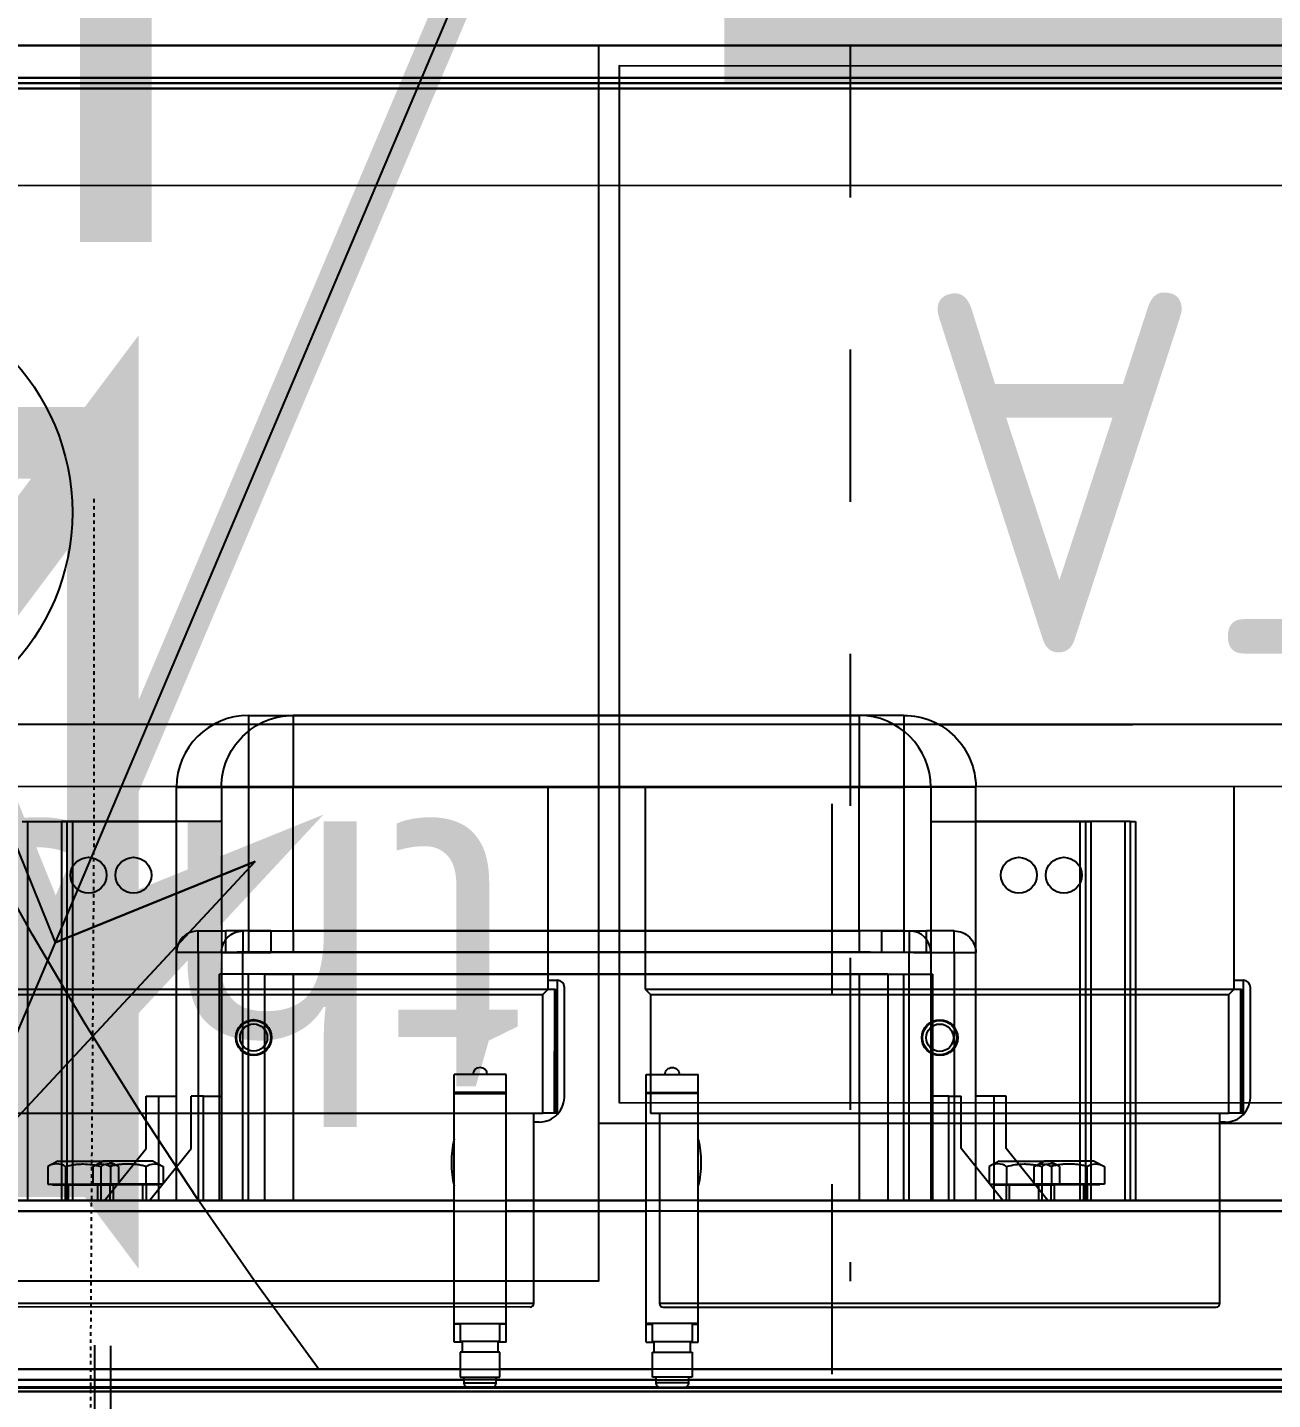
# Model space of a CAD drawing. Extents: x -2932 to 12371, y 2178 to 6224.
# Drawn here: x 4601.04 to 4635.7, y 4047.69 to 4085.89 of the extents above; entities that cross this region are included whole.
import ezdxf

# ---------------------------------------------------------------- set-up
doc = ezdxf.new("R2010")
doc.units = 0
doc.header["$PDMODE"] = 67
for name, pattern in [('ACAD_ISO02W100', [15, 12, -3]), ('prlm_ef', [0.165, 0.1, -0.065]), ('prlm_vmc', [0.282222, 0.141111, -0.141111]), ('Style de ligne -1', [0.41664, 0.20828, -0.20836])]:
    doc.linetypes.add(name, pattern=pattern)
doc.layers.get('0').update_dxf_attribs({"color": 252})
doc.layers.add('_GAZELEC-BOITE INCORPO', color=36, linetype='Continuous', lineweight=18)
doc.layers.add('_GAZELEC-RESERVATION 2', color=6, linetype='Continuous', lineweight=18)
for name, color, linetype in [('_GAZELEC-EAU CHAUDE', 1, 'Continuous'), ('B aménagement intérieur', 252, 'Continuous'), ('B Général', 252, 'Continuous'), ('C ANNOTATIONS-prestations', 252, 'Continuous'), ('F REMPLISSAGE-vert foncé', 252, 'Continuous'), ('GAZ-EU FLECHE', 42, 'Continuous'), ('MTI900_Alu', 252, 'Continuous'), ('prlm-CHAUFF', 30, 'Continuous'), ('prlm-EAU-EF', 161, 'Continuous'), ('prlm-EAU-EUEV', 25, 'Continuous'), ('prlm-MOD', 64, 'Continuous'), ('prlm-MOD-PB', 123, 'Continuous')]:
    doc.layers.add(name, color=color, linetype=linetype)
doc.layers.add('prlm-ZEROPLOT', color=254, linetype='Continuous', plot=False)
doc.styles.add('Arial', font='arial.ttf')
doc.styles.add('prlm-chauff', font='trebucbi.ttf', dxfattribs={"height": 18})
doc.styles.get("Standard").update_dxf_attribs({"font": 'isocp.shx', "height": 15})
doc.dimstyles.new('200', dxfattribs={"dimscale": 0.1, "dimtxt": 150, "dimasz": 25, "dimexe": 50, "dimexo": 50, "dimgap": 20, "dimtad": 1, "dimdec": 0, "dimdsep": 46, "dimtxsty": 'Arial', "dimblk1": 'DOTBLANK', "dimblk2": 'DOTBLANK', "dimsah": 1, "dimcen": 25, "dimclrd": 5, "dimclre": 5, "dimadec": 0, "dimazin": 0, "dimtfac": 1, "dimtdec": 0, "dimtmove": 0, "dimatfit": 3, "dimldrblk": 'DOTBLANK', "dimfxl": 50, "dimtolj": 1, "dimtzin": 0, "dimarcsym": 0})

# ---------------------------------------------------------------- blocks, each defined once
blk = doc.blocks.new('A n1.200_wc-2')
at = {"layer": 'B Général', "linetype": 'Continuous'}
blk.add_line((-24.9, 0.1), (24.9, 0.1), dxfattribs=at)
blk = doc.blocks.new('A n1.Groupe-6-1')
at = {"layer": 'B Général', "linetype": 'Style de ligne -1', "ltscale": 25.4, "flags": 128}
blk.add_lwpolyline([(-35.4, 7.6), (35.6, 7.6), (35.6, -32.4), (-35.4, -32.4)], close=True, dxfattribs=at)
at = {"layer": 'B Général', "xscale": -1, "rotation": 270}
blk.add_blockref('A n1.200_wc-2', (35.5, 7.5), dxfattribs=at)
blk = doc.blocks.new('A n1.WC-plan-PMR')
at = {"layer": 'B Général'}
blk.add_blockref('A n1.Groupe-6-1', (0, 0), dxfattribs=at)
blk = doc.blocks.new('A n1.T4 A 204 (2D)')
at = {"layer": 'B Général', "linetype": 'Continuous'}
blk.add_line((-199.804, 716.993), (-106.804, 716.993), dxfattribs=at)
at = {"layer": 'F REMPLISSAGE-vert foncé', "linetype": 'Continuous'}
blk.add_line((-199.804, 716.993), (-106.804, 716.993), dxfattribs=at)
at = {"layer": 'B Général', "rotation": 90}
blk.add_blockref('A n1.WC-plan-PMR', (-139.204, 662.493), dxfattribs=at)
blk = doc.blocks.new('A n1.G 100_80')
at = {"layer": 'B Général', "linetype": 'Continuous', "flags": 128}
blk.add_lwpolyline([(9.5, -45), (9.5, 45), (48.52, 45), (48.52, -45)], close=True, dxfattribs=at)
at = {"layer": 'C ANNOTATIONS-prestations'}
for p, q in [((46.87, 43.75), (46.87, -43.75)), ((46.97, -43.75), (46.97, 43.75)), ((9.5, 42.25), (9.5, -42.25)), ((10.55, 41.05), (10.55, -41.05)), ((10.7, 41), (10.7, -41)), ((41.65, 2.775), (41.65, 40.287)), ((41.95, 2.775), (41.95, 40.274)), ((10.4, 39.6), (10.4, -39.6)), ((46.35, 2.6), (46.35, 36.034)), ((46.65, 35.974), (46.65, 2.5)), ((46.85, 31.75), (46.85, 2.433)), ((31.1, 14.95), (41.65, 14.95)), ((31.1, 14.8), (31.1, 14.95)), ((31.1, 14.8), (41.65, 14.8)), ((31.1, 14.8), (31.1, 14.65)), ((31.1, 14.65), (31.1, 10.5)), ((31.1, 14.65), (41.65, 14.65)), ((40.56, 13.8), (40.704, 14.082)), ((40.56, 13.8), (40.56, 12.4)), ((40.704, 14.082), (41.2, 14.082)), ((41.2, 14.082), (41.2, 13.836)), ((41.2, 13.95), (41.22, 13.95)), ((41.2, 13.836), (41.2, 13.591)), ((41.22, 13.95), (41.22, 12.25)), ((40.704, 13.591), (41.2, 13.591)), ((41.2, 13.591), (41.2, 13.1)), ((41.22, 13.6), (41.65, 13.6)), ((41.65, 13.508), (41.22, 13.508)), ((41.2, 13.1), (41.2, 12.609)), ((40.704, 12.609), (41.2, 12.609)), ((41.2, 12.609), (41.2, 12.364)), ((41.65, 12.692), (41.22, 12.692)), ((41.65, 12.504), (40.205, 11.342)), ((40.704, 12.119), (40.56, 12.4)), ((41.2, 12.364), (41.2, 12.142)), ((41.22, 12.25), (41.2, 12.25)), ((41.65, 12.6), (41.22, 12.6)), ((40.704, 12.119), (41.171, 12.119)), ((38.75, 11.342), (38.75, 11)), ((40.205, 11.342), (38.75, 11.342)), ((38.75, 11), (41.65, 11)), ((38.75, 11), (38.75, 10.5)), ((34.75, 10.5), (30.15, 10.5)), ((30.15, 10.5), (30.15, 8.5)), ((41.65, 10.5), (34.75, 10.5)), ((34.75, 9.9), (34.75, 10.5)), ((34.15, 9.9), (34.15, 9.125)), ((34.75, 9.9), (34.15, 9.9)), ((34.75, 9.9), (41.65, 9.9)), ((34.75, 9.125), (34.75, 9.9)), ((35.35, -9.3), (35.35, 9.3)), ((41.65, 9.3), (35.35, 9.3)), ((34.15, 8.5), (34.15, 9.125)), ((34.75, 9.125), (34.15, 9.125)), ((28.15, 8.5), (28.15, -8.5)), ((28.15, 8.5), (30.15, 8.5)), ((30.15, -8.5), (30.15, 8.5)), ((30.15, 8.5), (34.15, 8.5)), ((34.15, 8.5), (34.15, -8.5)), ((34.15, 8.5), (34.742, 8.5)), ((34.742, -8.5), (34.742, 8.5)), ((41.65, 8.5), (35.35, 8.5)), ((38.65, 2.775), (38.15, 2.775)), ((38.15, 1.325), (38.15, 2.775)), ((38.65, 1.325), (38.65, 2.775)), ((38.675, 2.775), (38.65, 2.775)), ((38.675, 2.775), (38.675, 1.325)), ((45.075, 2.775), (38.675, 2.775)), ((45.075, 2.775), (45.075, 1.325)), ((45.1, 2.775), (45.075, 2.775)), ((45.6, 2.775), (45.1, 2.775)), ((45.1, 2.6), (45.1, 2.775)), ((45.6, 2.55), (45.6, 2.775)), ((45.075, 2.6), (45.575, 2.6)), ((45.575, 1.5), (45.575, 2.6)), ((45.575, 2.55), (45.875, 2.55)), ((45.875, 1.5), (45.875, 2.6)), ((45.875, 2.6), (46.575, 2.6)), ((46.575, 2.6), (46.575, 1.5)), ((46.575, 2.5), (46.725, 2.5)), ((46.725, 2.5), (46.725, 1.6)), ((45.875, 1.55), (45.575, 1.55)), ((45.6, 1.325), (45.6, 1.55)), ((46.725, 1.6), (46.575, 1.6)), ((46.65, 1.6), (46.65, -35.984)), ((46.85, 1.667), (46.85, -31.75)), ((38.65, 1.325), (38.15, 1.325)), ((38.675, 1.325), (38.65, 1.325)), ((45.075, 1.325), (38.675, 1.325)), ((41.65, -40.287), (41.65, 1.325)), ((41.95, -40.274), (41.95, 1.325)), ((45.575, 1.5), (45.075, 1.5)), ((45.1, 1.325), (45.075, 1.325)), ((45.1, 1.325), (45.1, 1.5)), ((45.6, 1.325), (45.1, 1.325)), ((46.575, 1.5), (45.875, 1.5)), ((46.35, -36.044), (46.35, 1.5)), ((28.15, -8.5), (30.15, -8.5)), ((34.15, -8.5), (30.15, -8.5)), ((30.15, -10.5), (30.15, -8.5)), ((34.15, -9.124), (34.15, -8.5)), ((34.15, -8.5), (34.742, -8.5)), ((35.35, -8.5), (41.65, -8.5)), ((34.15, -9.124), (34.15, -9.9)), ((34.15, -9.124), (34.75, -9.124)), ((34.75, -9.9), (34.75, -9.124)), ((35.35, -9.3), (41.65, -9.3)), ((34.15, -9.9), (34.75, -9.9)), ((41.65, -9.9), (34.75, -9.9)), ((34.75, -10.5), (34.75, -9.9)), ((30.15, -10.5), (34.75, -10.5)), ((31.1, -10.5), (31.1, -14.65)), ((34.75, -10.5), (41.65, -10.5)), ((38.75, -11), (38.75, -10.5)), ((41.65, -11), (38.75, -11)), ((38.75, -11), (38.75, -11.342)), ((40.205, -11.342), (38.75, -11.342)), ((41.65, -12.504), (40.205, -11.342)), ((40.56, -12.4), (40.704, -12.118)), ((40.704, -12.118), (41.171, -12.118)), ((41.2, -12.142), (41.2, -12.364)), ((40.56, -12.4), (40.56, -13.8)), ((41.2, -12.25), (41.22, -12.25)), ((41.2, -12.364), (41.2, -12.609)), ((41.22, -12.25), (41.22, -13.95)), ((41.22, -12.6), (41.65, -12.6)), ((40.704, -12.609), (41.2, -12.609)), ((41.2, -12.609), (41.2, -13.1)), ((41.65, -12.692), (41.22, -12.692)), ((41.2, -13.1), (41.2, -13.591)), ((40.704, -13.591), (41.2, -13.591)), ((41.2, -13.591), (41.2, -13.836)), ((41.65, -13.508), (41.22, -13.508)), ((41.65, -13.6), (41.22, -13.6)), ((40.704, -14.081), (40.56, -13.8)), ((40.704, -14.081), (41.2, -14.081)), ((41.2, -13.836), (41.2, -14.081)), ((41.22, -13.95), (41.2, -13.95)), ((31.1, -14.65), (31.1, -14.8)), ((31.1, -14.65), (41.65, -14.65)), ((31.1, -14.8), (41.65, -14.8)), ((31.1, -14.8), (31.1, -14.95)), ((31.1, -14.95), (41.65, -14.95))]:
    blk.add_line(p, q, dxfattribs=at)
at = {"layer": 'C ANNOTATIONS-prestations', "flags": 128}
for points in [[(40.704, 13.591, -0.132797), (40.637, 13.836, -0.132797), (40.704, 14.082)], [(40.704, 12.119, -0.132797), (40.637, 12.364, -0.132797), (40.704, 12.609)], [(28.15, 8.5, -0.198912), (28.736, 9.914, -0.198912), (30.15, 10.5)], [(34.15, 9.9, -0.198912), (34.326, 10.324, -0.198912), (34.75, 10.5)], [(39.95, 2.775, -0.057544), (40.6, 2.85, -0.057544), (41.25, 2.775)], [(46.725, 2.5, -0.16547), (46.816, 2.469, -0.16547), (46.87, 2.388)], [(38.15, 1.85, -0.414214), (37.95, 2.05, -0.414214), (38.15, 2.25)], [(46.87, 1.712, -0.16547), (46.816, 1.631, -0.16547), (46.725, 1.6)], [(30.15, -10.5, -0.198912), (28.736, -9.914, -0.198912), (28.15, -8.5)], [(34.75, -10.5, -0.198912), (34.326, -10.324, -0.198912), (34.15, -9.9)], [(40.704, -12.609, -0.132797), (40.637, -12.364, -0.132797), (40.704, -12.118)], [(40.704, -14.081, -0.132797), (40.637, -13.836, -0.132797), (40.704, -13.591)]]:
    blk.add_lwpolyline(points, format="xyb", dxfattribs=at)
blk.add_lwpolyline([(34.75, -9.124), (34.742, -8.506), (34.742, -8.5)], dxfattribs=at)
at = {"layer": 'C ANNOTATIONS-prestations'}
for centre in [(32.6, 12.95), (32.6, -12.95)]:
    blk.add_circle(centre, 0.5, dxfattribs=at)
for points in [[(40.704, 13.591), (40.575, 13.098), (40.702, 12.615), (40.703, 12.612), (40.704, 12.609)], [(34.742, 8.5), (34.746, 8.812), (34.75, 9.118), (34.75, 9.121), (34.75, 9.125)], [(40.704, -12.609), (40.575, -13.102), (40.702, -13.585), (40.703, -13.588), (40.704, -13.591)]]:
    blk.add_open_spline(points, degree=2, knots=[0, 0, 0, 1, 1, 2, 2, 2], dxfattribs=at)
blk = doc.blocks.new('xi.thema+')
at = {"layer": 'prlm-CHAUFF', "color": 7, "linetype": 'prlm_vmc', "ltscale": 30}
for points in [[(-27.9, 0), (-27.9, 34.4)], [(27.9, 0), (27.9, 34.4)]]:
    blk.add_lwpolyline(points, dxfattribs=at)
at = {"layer": 'prlm-CHAUFF', "color": 0}
blk.add_lwpolyline([(-20.9, 0), (-20.9, 34.4), (20.9, 34.4), (20.9, 0)], close=True, dxfattribs=at)
for radius in [6.25, 4]:
    blk.add_circle((0, 13), radius, dxfattribs=at)
at = {"layer": 'prlm-CHAUFF', "color": 0, "insert": (0, 25.539), "char_height": 8, "width": 7.19706, "attachment_point": 5, "style": 'prlm-chauff'}
blk.add_mtext('thema+', dxfattribs=at)
blk = doc.blocks.new('A n1.MTI900_Alu_390')
at = {"layer": 'MTI900_Alu', "color": 1, "linetype": 'Continuous'}
for p, q in [((-4.225, 0), (4.225, 0)), ((-4.105, -0.105), (4.105, -0.105)), ((-3.96, -0.09), (3.96, -0.09)), ((-4.1, -0.12), (4.1, -0.12)), ((-0.85, -1.865), (0.85, -1.865)), ((-0.85, -1.865), (-0.85, -2.065)), ((0.85, -1.865), (0.85, -2.065)), ((-1.05, -2.525), (-1.05, -2.065)), ((-1.05, -2.065), (-0.85, -2.065)), ((0.85, -2.065), (-0.85, -2.065)), ((-0.85, -2.065), (-0.85, -2.465)), ((0.85, -2.465), (0.85, -2.065)), ((1.05, -2.065), (0.85, -2.065)), ((1.05, -2.065), (1.05, -2.525)), ((-1.48, -2.16), (-1.465, -2.16)), ((-1.465, -2.16), (-1.05, -2.16)), ((-1.465, -2.16), (-1.465, -3.215)), ((1.05, -2.16), (1.465, -2.16)), ((1.465, -2.16), (1.48, -2.16)), ((1.465, -2.16), (1.465, -3.215)), ((1.48, -2.16), (1.48, -3.215)), ((1.48, -2.16), (1.495, -2.16)), ((1.495, -2.16), (1.495, -3.215)), ((-0.99, -2.465), (-0.9124, -2.465)), ((-0.99, -2.525), (-0.99, -2.465)), ((-0.85, -2.465), (-0.9124, -2.465)), ((-0.9124, -2.525), (-0.9124, -2.465)), ((-0.85, -2.465), (0.85, -2.465)), ((-0.85, -2.465), (-0.85, -2.5242)), ((0.9124, -2.465), (0.85, -2.465)), ((0.85, -2.465), (0.85, -2.5242)), ((0.9124, -2.465), (0.99, -2.465)), ((0.9124, -2.465), (0.9124, -2.525)), ((0.99, -2.465), (0.99, -2.525)), ((-1.05, -3.215), (-1.05, -2.525)), ((-0.99, -2.525), (-1.05, -2.525)), ((-0.99, -2.525), (-0.99, -3.215)), ((-0.9124, -2.525), (-0.99, -2.525)), ((0.85, -2.5242), (-0.85, -2.5242)), ((0.99, -2.525), (0.9124, -2.525)), ((0.99, -3.215), (0.99, -2.525)), ((1.05, -2.525), (0.99, -2.525)), ((1.05, -2.525), (1.05, -3.215)), ((0.93, -2.585), (-0.93, -2.585)), ((-0.93, -3.215), (-0.93, -2.585)), ((-0.85, -3.215), (-0.85, -2.585)), ((0.85, -2.585), (0.85, -3.215)), ((0.93, -2.585), (0.93, -3.215)), ((-0.2775, -2.915), (-0.2775, -2.865)), ((-0.1325, -2.865), (-0.2775, -2.865)), ((-0.1325, -2.915), (-0.1325, -2.865)), ((-1.1342, -2.925), (-1.1, -2.925)), ((-1.1342, -3.0705), (-1.1342, -2.925)), ((-1.1, -2.925), (-1.1, -3.215)), ((-1.1, -2.925), (-1.05, -2.925)), ((-0.1325, -2.915), (-0.2775, -2.915)), ((-0.2775, -2.9175), (-0.2775, -2.915)), ((-0.2775, -2.9175), (-0.1325, -2.9175)), ((-0.2775, -3.5575), (-0.2775, -2.9175)), ((-0.1325, -2.9175), (-0.1325, -2.915)), ((-0.1325, -3.5575), (-0.1325, -2.9175)), ((1.1, -2.925), (1.05, -2.925)), ((1.1, -3.215), (1.1, -2.925)), ((1.1, -2.925), (1.1342, -2.925)), ((1.1342, -3.0705), (1.1342, -2.925)), ((-1.2504, -3.215), (-1.1342, -3.0705)), ((1.2504, -3.215), (1.1342, -3.0705)), ((-1.38, -3.106), (-1.4081, -3.1204)), ((-1.4081, -3.1204), (-1.4081, -3.17)), ((-1.38, -3.106), (-1.24, -3.106)), ((-1.3591, -3.1204), (-1.3591, -3.17)), ((-1.2609, -3.1204), (-1.2609, -3.17)), ((-1.2119, -3.1204), (-1.24, -3.106)), ((-1.2119, -3.1204), (-1.2119, -3.1671)), ((1.24, -3.106), (1.2119, -3.1204)), ((1.2119, -3.1204), (1.2119, -3.1671)), ((1.24, -3.106), (1.38, -3.106)), ((1.2609, -3.1204), (1.2609, -3.17)), ((1.3591, -3.1204), (1.3591, -3.17)), ((1.4081, -3.1204), (1.38, -3.106)), ((1.4081, -3.1204), (1.4081, -3.17)), ((-1.4081, -3.17), (-1.3836, -3.17)), ((-1.395, -3.17), (-1.395, -3.172)), ((-1.3836, -3.17), (-1.3591, -3.17)), ((-1.3591, -3.17), (-1.31, -3.17)), ((-1.31, -3.17), (-1.2609, -3.17)), ((-1.2609, -3.17), (-1.2364, -3.17)), ((-1.2364, -3.17), (-1.2142, -3.17)), ((-1.225, -3.172), (-1.225, -3.17)), ((1.2142, -3.17), (1.2364, -3.17)), ((1.225, -3.17), (1.225, -3.172)), ((1.2364, -3.17), (1.2609, -3.17)), ((1.2609, -3.17), (1.31, -3.17)), ((1.31, -3.17), (1.3591, -3.17)), ((1.3591, -3.17), (1.3836, -3.17)), ((1.3836, -3.17), (1.4081, -3.17)), ((1.395, -3.172), (1.395, -3.17)), ((-1.395, -3.172), (-1.225, -3.172)), ((-1.36, -3.172), (-1.36, -3.215)), ((-1.3508, -3.215), (-1.3508, -3.172)), ((-1.2692, -3.215), (-1.2692, -3.172)), ((-1.26, -3.215), (-1.26, -3.172)), ((1.225, -3.172), (1.395, -3.172)), ((1.26, -3.172), (1.26, -3.215)), ((1.2692, -3.215), (1.2692, -3.172)), ((1.3508, -3.215), (1.3508, -3.172)), ((1.36, -3.215), (1.36, -3.172)), ((-0.2775, -3.215), (-4.0287, -3.215)), ((-0.2775, -3.245), (-4.0274, -3.245)), ((4.0287, -3.215), (-0.1325, -3.215)), ((4.0274, -3.245), (-0.1325, -3.245)), ((-0.2775, -3.5575), (-0.1325, -3.5575)), ((-0.2775, -3.56), (-0.2775, -3.5575)), ((-0.2775, -3.61), (-0.2775, -3.56)), ((-0.26, -3.56), (-0.2775, -3.56)), ((-0.26, -3.5575), (-0.26, -3.6075)), ((-0.15, -3.6075), (-0.15, -3.5575)), ((-0.1325, -3.56), (-0.15, -3.56)), ((-0.1325, -3.56), (-0.1325, -3.5575)), ((-0.1325, -3.61), (-0.1325, -3.56)), ((-0.255, -3.61), (-0.2775, -3.61)), ((-0.15, -3.6075), (-0.26, -3.6075)), ((-0.255, -3.6075), (-0.255, -3.6375)), ((-0.155, -3.6375), (-0.155, -3.6075)), ((-0.1325, -3.61), (-0.155, -3.61)), ((-0.15, -3.6375), (-0.26, -3.6375)), ((-0.26, -3.6375), (-0.26, -3.7075)), ((-0.15, -3.7075), (-0.15, -3.6375)), ((-0.26, -3.685), (-3.6034, -3.685)), ((3.6044, -3.685), (-0.15, -3.685)), ((-4.375, -3.737), (4.375, -3.737)), ((-3.5974, -3.715), (-0.25, -3.715)), ((-3.175, -3.735), (-0.2433, -3.735)), ((-0.26, -3.7075), (-0.15, -3.7075)), ((-0.25, -3.7075), (-0.25, -3.7225)), ((-0.25, -3.7225), (-0.16, -3.7225)), ((-0.1667, -3.735), (3.175, -3.735)), ((-0.16, -3.7225), (-0.16, -3.7075)), ((-0.16, -3.715), (3.5984, -3.715)), ((4.375, -3.747), (-4.375, -3.747))]:
    blk.add_line(p, q, dxfattribs=at)
for centre in [(-1.295, -2.31), (1.295, -2.31)]:
    blk.add_circle(centre, 0.05, dxfattribs=at)
for centre, radius, start, end in [((-0.85, -2.065), 0.2, 90, 180), ((0.85, -2.065), 0.2, 0, 90), ((-0.99, -2.525), 0.06, 90, 180), ((0.99, -2.525), 0.06, 0, 90), ((-0.205, -2.865), 0.02, 0, 180), ((0, -3.11), 0.285, 166.8264, 193.1736), ((-1.3836, -3.1624), 0.0487, 59.7422, 120.2578), ((-1.2364, -3.1624), 0.0487, 59.7422, 120.2578), ((1.2364, -3.1624), 0.0487, 59.7422, 120.2578), ((1.3836, -3.1624), 0.0487, 59.7422, 120.2578), ((-0.235, -3.7225), 0.015, 180, 255.1649), ((-0.175, -3.7225), 0.015, 284.8351, 0)]:
    blk.add_arc(centre, radius, start, end, dxfattribs=at)
for points, knots in [([(-0.85, -2.5242), (-0.8604, -2.5242), (-0.8708, -2.5243), (-0.8916, -2.5247), (-0.902, -2.525), (-0.9124, -2.525)], [0, 0, 0, 0, 0.5, 0.5, 1, 1, 1, 1]), ([(0.9124, -2.525), (0.902, -2.525), (0.8916, -2.5247), (0.8708, -2.5243), (0.8604, -2.5242), (0.85, -2.5242)], [0, 0, 0, 0, 0.5, 0.5, 1, 1, 1, 1]), ([(-1.3591, -3.1204), (-1.3511, -3.1183), (-1.343, -3.1166), (-1.3306, -3.1149), (-1.3265, -3.1144), (-1.3182, -3.1138), (-1.3141, -3.1137), (-1.3017, -3.1137), (-1.2935, -3.1143), (-1.2772, -3.1166), (-1.269, -3.1183), (-1.2609, -3.1204)], [0, 0, 0, 0, 0.25, 0.25, 0.375, 0.375, 0.5, 0.5, 0.75, 0.75, 1, 1, 1, 1]), ([(1.2609, -3.1204), (1.269, -3.1183), (1.2772, -3.1166), (1.2935, -3.1143), (1.3017, -3.1137), (1.3141, -3.1137), (1.3182, -3.1138), (1.3265, -3.1144), (1.3306, -3.1149), (1.343, -3.1166), (1.3511, -3.1183), (1.3591, -3.1204)], [0, 0, 0, 0, 0.25, 0.25, 0.5, 0.5, 0.625, 0.625, 0.75, 0.75, 1, 1, 1, 1])]:
    blk.add_open_spline(points, degree=3, knots=knots, dxfattribs=at)
blk = doc.blocks.new('xi.uta-yzen-g')
at = {"layer": 'prlm-CHAUFF', "ltscale": 50}
for p, q in [((-17.3, 35.02), (-1.7, 35.02)), ((-17.3, 35.02), (-17.3, 29.72)), ((-1.8, 35.12), (-17.2, 35.12)), ((-1.7, 29.72), (-1.7, 35.02)), ((1.8, 35.02), (17.4, 35.02)), ((1.8, 35.02), (1.8, 29.72)), ((1.9, 35.12), (17.3, 35.12)), ((-17.45, 29.97), (-17.3, 29.97)), ((1.65, 29.97), (1.8, 29.97)), ((-17.956, 29.72), (-17.55, 29.72)), ((-17.956, 29.72), (-17.956, 26.02)), ((-17.9, 29.72), (-17.9, 26.27)), ((-17.88, 29.72), (-17.88, 26.27)), ((-1.45, 29.72), (-17.55, 29.72)), ((-17.55, 29.72), (-17.55, 26.42)), ((-1.45, 26.42), (-1.45, 29.72)), ((1.144, 29.72), (1.55, 29.72)), ((1.144, 29.72), (1.144, 26.02)), ((1.2, 29.72), (1.2, 26.27)), ((1.22, 29.72), (1.22, 26.27)), ((17.65, 29.72), (1.55, 29.72)), ((1.55, 29.72), (1.55, 26.42)), ((-18.15, 29.216), (-18.15, 26.22)), ((0.95, 29.216), (0.95, 26.22)), ((-17.9, 28.42), (-17.88, 28.42)), ((1.2, 28.42), (1.22, 28.42)), ((-17.88, 28.07), (-17.9, 28.07)), ((1.22, 28.07), (1.2, 28.07)), ((-17.9, 27.693), (-17.88, 27.693)), ((1.2, 27.693), (1.22, 27.693)), ((-17.88, 27.343), (-17.9, 27.343)), ((-17.9, 27.293), (-17.88, 27.293)), ((-17.88, 27.193), (-17.9, 27.193)), ((1.22, 27.343), (1.2, 27.343)), ((1.2, 27.293), (1.22, 27.293)), ((1.22, 27.193), (1.2, 27.193)), ((-17.55, 26.42), (-17.7, 26.27)), ((-1.45, 26.42), (-17.55, 26.42)), ((-1.3, 26.27), (-1.45, 26.42)), ((1.55, 26.42), (1.4, 26.27)), ((17.65, 26.42), (1.55, 26.42)), ((-17.7, 26.02), (-17.95, 26.02)), ((-17.88, 26.27), (-17.9, 26.27)), ((-17.7, 26.27), (-17.88, 26.27)), ((-1.3, 26.27), (-17.7, 26.27)), ((-17.7, 26.27), (-17.7, 20.62)), ((-1.3, 20.62), (-1.3, 26.27)), ((1.4, 26.02), (1.15, 26.02)), ((1.22, 26.27), (1.2, 26.27)), ((1.4, 26.27), (1.22, 26.27)), ((17.8, 26.27), (1.4, 26.27)), ((1.4, 26.27), (1.4, 20.62))]:
    blk.add_line(p, q, dxfattribs=at)
for points in [[(-39, 30), (-39, 0), (0, 0), (0, 30)], [(-38.429, 29.429), (-38.429, 0.571), (-0.571, 0.571), (-0.571, 29.429)], [(-40.5, 20.62), (-40.5, 3.9), (40.5, 3.9), (40.5, 20.62)]]:
    blk.add_lwpolyline(points, close=True, dxfattribs=at)
for centre, radius in [((-9.5, 27.62), 0.5), ((-9.5, 27.62), 0.48), ((-9.5, 27.62), 0.38), ((9.6, 27.62), 0.5), ((9.6, 27.62), 0.48), ((9.6, 27.62), 0.38)]:
    blk.add_circle(centre, radius, dxfattribs=at)
for centre, radius, start, end in [((-17.2, 35.02), 0.1, 90, 180), ((-1.8, 35.02), 0.1, 0, 90), ((1.9, 35.02), 0.1, 90, 180), ((-17.45, 29.27), 0.7, 90, 136.2731), ((1.65, 29.27), 0.7, 90, 136.2731), ((-17.375, 29.24), 0.776, 138.5248, 181.7675), ((1.725, 29.24), 0.776, 138.5248, 181.7675), ((-17.95, 26.22), 0.2, 180, 268.3239), ((-17.95, 26.22), 0.2, 268.3239, 270), ((1.15, 26.22), 0.2, 180, 268.3239), ((1.15, 26.22), 0.2, 268.3239, 270)]:
    blk.add_arc(centre, radius, start, end, dxfattribs=at)
for centre, major_axis, ratio, start_param, end_param in [((-17.45, 28.959), (-0.45, 0), 0.974723, 5.983927, 6.283185), ((1.65, 28.959), (-0.45, 0), 0.974723, 5.983927, 6.283185), ((-17.45, 28.603), (-0.45, 0), 0.974723, 5.983927, 6.283185), ((1.65, 28.603), (-0.45, 0), 0.974723, 5.983927, 6.283185), ((-16.65, 28.603), (-1.25, 0), 0.146694, 0, 0.179125), ((2.45, 28.603), (-1.25, 0), 0.146694, 0, 0.179125)]:
    blk.add_ellipse(centre, major_axis=major_axis, ratio=ratio, start_param=start_param, end_param=end_param, dxfattribs=at)
for points in [[(-17.882, 29.391), (-17.886, 29.379), (-17.889, 29.366), (-17.897, 29.324), (-17.9, 29.294), (-17.9, 29.265)], [(1.218, 29.391), (1.214, 29.379), (1.211, 29.366), (1.203, 29.324), (1.2, 29.294), (1.2, 29.265)]]:
    blk.add_open_spline(points, degree=3, knots=[0.8185803, 0.8185803, 0.8185803, 0.8185803, 0.875, 0.875, 1, 1, 1, 1], dxfattribs=at)
at = {"layer": 'prlm-CHAUFF', "ltscale": 50, "insert": (-31.697, 16.894), "char_height": 10, "width": 139.79252, "attachment_point": 1}
blk.add_mtext('UTA', dxfattribs=at)
blk = doc.blocks.new('xi.dchrob')
at = {"layer": 'prlm-ZEROPLOT', "color": 253, "linetype": 'ACAD_ISO02W100', "ltscale": 5}
for radius in [180, 120]:
    blk.add_circle((13.375, 0), radius, dxfattribs=at)
blk = doc.blocks.new('FLECHE1')
h = blk.add_hatch(color=256)
h.dxf.hatch_style = 1
h.paths.add_polyline_path([(495907.08, -370439.56), (495913.62, -370315.47), (495936.11, -370371.09), (495991.74, -370348.6)])
for p, q in [((495907.08, -370439.56), (496141.31, -369887.17)), ((495936.11, -370371.09), (495913.62, -370315.47)), ((495936.11, -370371.09), (495913.62, -370315.47)), ((495991.74, -370348.6), (495907.08, -370439.56)), ((495907.08, -370439.56), (495991.74, -370348.6)), ((495936.11, -370371.09), (495991.74, -370348.6)), ((495991.74, -370348.6), (495936.11, -370371.09)), ((495907.08, -370439.56), (495936.11, -370371.09))]:
    blk.add_line(p, q)
at = {"const_width": 10}
for points in [[(495936.11, -370371.09), (496141.31, -369887.17)], [(495907.08, -370439.56), (495913.62, -370315.47), (495936.11, -370371.09), (495991.74, -370348.6), (495907.08, -370439.56)]]:
    blk.add_lwpolyline(points, dxfattribs=at)
blk = doc.blocks.new('_DOTBLANK')
at = {"color": 0, "linetype": 'ByBlock'}
blk.add_line((-0.5, 0), (-1, 0), dxfattribs=at)
blk.add_circle((0, 0), 0.5, dxfattribs=at)
blk = doc.blocks.new('*D342')
at = {"layer": '_GAZELEC-BOITE INCORPO', "color": 5, "lineweight": -2, "transparency": 16777216}
for p, q in [((4603.347, 4049.185), (4603.347, 3932.666)), ((4811.69, 4048.389), (4811.69, 3932.666)), ((4605.847, 3937.666), (4809.19, 3937.666))]:
    blk.add_line(p, q, dxfattribs=at)
at = {"layer": 'Defpoints', "color": 0, "transparency": 16777216}
for p in [(4603.347, 4054.185), (4811.69, 4053.389), (4811.69, 3937.666)]:
    blk.add_point(p, dxfattribs=at)
at = {"layer": '_GAZELEC-BOITE INCORPO', "color": 5, "lineweight": -2, "transparency": 16777216, "xscale": 2.5, "yscale": 2.5, "zscale": 2.5, "rotation": 180}
blk.add_blockref('_DOTBLANK', (4603.347, 3937.666), dxfattribs=at)
at = {"layer": '_GAZELEC-BOITE INCORPO', "color": 5, "lineweight": -2, "transparency": 16777216, "xscale": 2.5, "yscale": 2.5, "zscale": 2.5}
blk.add_blockref('_DOTBLANK', (4811.69, 3937.666), dxfattribs=at)
at = {"layer": '_GAZELEC-BOITE INCORPO', "color": 0, "transparency": 16777216, "insert": (4707.519, 3947.324), "char_height": 15, "attachment_point": 5, "style": 'Arial'}
blk.add_mtext('\\A1;208', dxfattribs=at)
blk = doc.blocks.new('*D343')
at = {"layer": '_GAZELEC-BOITE INCORPO', "color": 5, "lineweight": -2, "transparency": 16777216}
for p, q in [((4571.892, 4049.477), (4571.892, 3932.666)), ((4602.905, 4049.21), (4602.905, 3932.666)), ((4600.405, 3937.666), (4574.392, 3937.666))]:
    blk.add_line(p, q, dxfattribs=at)
at = {"layer": 'Defpoints', "color": 0, "transparency": 16777216}
for p in [(4571.892, 4054.477), (4602.905, 4054.21), (4571.892, 3937.666)]:
    blk.add_point(p, dxfattribs=at)
at = {"layer": '_GAZELEC-BOITE INCORPO', "color": 5, "lineweight": -2, "transparency": 16777216, "xscale": 2.5, "yscale": 2.5, "zscale": 2.5, "rotation": 180}
blk.add_blockref('_DOTBLANK', (4571.892, 3937.666), dxfattribs=at)
at = {"layer": '_GAZELEC-BOITE INCORPO', "color": 5, "lineweight": -2, "transparency": 16777216, "xscale": 2.5, "yscale": 2.5, "zscale": 2.5}
blk.add_blockref('_DOTBLANK', (4602.905, 3937.666), dxfattribs=at)
at = {"layer": '_GAZELEC-BOITE INCORPO', "color": 0, "transparency": 16777216, "insert": (4587.399, 3947.329), "char_height": 15, "attachment_point": 5, "style": 'Arial'}
blk.add_mtext('\\A1;31', dxfattribs=at)

msp = doc.modelspace()

# ---------------------------------------------------------------- hatches: boundary and pattern name
at = {"layer": '_GAZELEC-RESERVATION 2'}
h = msp.add_hatch(dxfattribs=at)
h.set_pattern_fill('ANSI31', color=256)
h.paths.add_polyline_path([(4582.334, 4118.812), (4542.334, 4118.812), (4542.334, 4108.812), (4582.334, 4108.812)])
h.paths.add_polyline_path([(4843.196, 4114.016), (4843.196, 4054.016), (4853.196, 4054.016), (4853.196, 4114.016)])
h.paths.add_polyline_path([(3523.835, 2610.903), (3603.835, 2610.903), (3603.835, 2600.903), (3524.1, 2600.903)])
h.paths.add_polyline_path([(5215.038, 4391.389), (5215.038, 4421.389), (5225.038, 4421.389), (5225.038, 4391.389)])
h.paths.add_polyline_path([(4111.403, 3400.476), (3931.403, 3400.476), (3931.403, 3410.476), (4111.403, 3410.476)])
h.paths.add_polyline_path([(3847.92, 3341.389), (3847.92, 3371.389), (3837.92, 3371.389), (3837.92, 3341.389)])
edge = h.paths.add_edge_path()
edge.add_line((4631.965, 4574.473), (4631.965, 4504.473))
edge.add_line((4631.965, 4504.473), (4621.965, 4504.473))
edge.add_line((4621.965, 4504.473), (4621.965, 4574.465))
edge.add_line((4621.965, 4574.465), (4631.965, 4574.465))

# ---------------------------------------------------------------- linework, layer by layer
at = {"layer": '_GAZELEC-BOITE INCORPO', "const_width": 2}
msp.add_lwpolyline([(4593.138, 4074.329), (4588.138, 4074.329), (4588.138, 4054.33), (4603.138, 4054.329), (4603.138, 4074.329), (4588.138, 4074.329), (4603.138, 4054.329), (4603.137, 4074.329), (4588.138, 4054.33)], dxfattribs=at)
at = {"layer": '_GAZELEC-EAU CHAUDE', "linetype": 'prlm_ef'}
for points, knots in [([(4598.564, 4071.454), (4598.561, 4067.193), (4598.558, 4062.934), (4598.565, 4056.314), (4598.572, 4053.937), (4598.562, 4049.058), (4598.541, 4046.556), (4598.485, 4041.471), (4598.451, 4038.886), (4598.364, 4031.047), (4598.328, 4025.709), (4598.5, 4013.227), (4598.799, 4006.092), (4600.208, 3992.515), (4601.321, 3986.073), (4604.082, 3976.669), (4605.383, 3973.298), (4608.5, 3967.253), (4610.314, 3964.58), (4613.497, 3961.117), (4614.652, 3960.047), (4617.159, 3958.073), (4618.506, 3957.171), (4622.719, 3954.767), (4625.835, 3953.484), (4632.654, 3951.487), (4636.355, 3950.773), (4644.202, 3949.866), (4648.346, 3949.672), (4661.258, 3949.768), (4670.472, 3950.743), (4682.671, 3952.789), (4685.641, 3953.346), (4691.539, 3954.552), (4694.462, 3955.204), (4703.09, 3957.327), (4708.651, 3958.967), (4719.036, 3962.807), (4723.859, 3965.007), (4731.601, 3969.56), (4734.707, 3971.802), (4740.061, 3976.723), (4742.309, 3979.399), (4744.749, 3983.421), (4745.347, 3984.549), (4746.41, 3986.89), (4746.879, 3988.109), (4748.326, 3992.592), (4748.971, 3996.107), (4749.53, 4003.549), (4749.444, 4007.476), (4748.635, 4015.527), (4747.912, 4019.652), (4746.266, 4026.535), (4745.489, 4029.297), (4743.732, 4034.749), (4742.752, 4037.442), (4739.517, 4045.373), (4736.97, 4050.462), (4730.405, 4061.266), (4726.176, 4066.778), (4716.804, 4076.239), (4711.665, 4080.186), (4704.106, 4084.236), (4701.994, 4085.2), (4698.512, 4086.512), (4697.174, 4086.954), (4694.45, 4087.723), (4693.061, 4088.054), (4688.817, 4088.903), (4685.884, 4089.279), (4677.993, 4089.916), (4672.905, 4089.959), (4666.36, 4089.914), (4664.996, 4089.899), (4663.626, 4089.885)], [0, 0, 0, 0, 12.747911, 12.747911, 19.963946, 19.963946, 27.17998, 27.17998, 34.396014, 34.396014, 48.828082, 48.828082, 68.238156, 68.238156, 87.648229, 87.648229, 99.926824, 99.926824, 112.205418, 112.205418, 118.509416, 118.509416, 124.813413, 124.813413, 136.970092, 136.970092, 149.12677, 149.12677, 161.283448, 161.283448, 185.701931, 185.701931, 193.545577, 193.545577, 201.389223, 201.389223, 217.076516, 217.076516, 232.763808, 232.763808, 245.456673, 245.456673, 258.149538, 258.149538, 262.883867, 262.883867, 267.618197, 267.618197, 279.666378, 279.666378, 291.71456, 291.71456, 303.762741, 303.762741, 311.84655, 311.84655, 319.930358, 319.930358, 336.097976, 336.097976, 356.616684, 356.616684, 377.135392, 377.135392, 384.826731, 384.826731, 389.538405, 389.538405, 394.250079, 394.250079, 403.673427, 403.673427, 418.932511, 418.932511, 422.926074, 422.926074, 422.926074, 422.926074]), ([(4602.883, 4072.769), (4602.888, 4070.211), (4602.892, 4067.649), (4602.882, 4062.426), (4602.864, 4059.769), (4602.825, 4054.476), (4602.804, 4051.835), (4602.785, 4045.859), (4602.794, 4042.529), (4602.915, 4035.183), (4603.054, 4031.173), (4603.502, 4023.154), (4603.81, 4019.148), (4604.429, 4012.963), (4604.673, 4010.792), (4605.112, 4007.305), (4605.287, 4005.991), (4605.641, 4003.495), (4605.815, 4002.312), (4606.189, 3999.977), (4606.389, 3998.822), (4607.054, 3995.413), (4607.583, 3993.216), (4608.927, 3989.068), (4609.74, 3987.119), (4611.249, 3984.423), (4611.8, 3983.564), (4613.026, 3981.889), (4613.697, 3981.078), (4615.861, 3978.743), (4617.506, 3977.32), (4621.069, 3974.835), (4622.987, 3973.773), (4627.377, 3971.913), (4629.868, 3971.231), (4634.975, 3970.514), (4637.589, 3970.479), (4642.132, 3970.962), (4644.053, 3971.331), (4648.351, 3972.525), (4650.735, 3973.445), (4655.165, 3975.712), (4657.209, 3977.061), (4659.961, 3979.45), (4660.874, 3980.393), (4662.06, 3981.884), (4662.431, 3982.407), (4663.042, 3983.383), (4663.294, 3983.835), (4663.758, 3984.774), (4663.969, 3985.257), (4664.543, 3986.755), (4664.847, 3987.816), (4665.316, 3990.064), (4665.48, 3991.25), (4665.807, 3995.151), (4665.746, 3998.06), (4665.392, 4003.4), (4665.161, 4005.77), (4664.926, 4008.179)], [0, 0, 0, 0, 7.676236, 7.676236, 15.603497, 15.603497, 23.530758, 23.530758, 33.604353, 33.604353, 45.88183, 45.88183, 58.159308, 58.159308, 64.780663, 64.780663, 68.768099, 68.768099, 72.344692, 72.344692, 75.921284, 75.921284, 83.074469, 83.074469, 90.227654, 90.227654, 93.806049, 93.806049, 97.384444, 97.384444, 104.541234, 104.541234, 111.698024, 111.698024, 120.411127, 120.411127, 129.124229, 129.124229, 135.448255, 135.448255, 143.343306, 143.343306, 151.238357, 151.238357, 155.937128, 155.937128, 158.39985, 158.39985, 160.4701, 160.4701, 162.540349, 162.540349, 166.680847, 166.680847, 170.821345, 170.821345, 179.696641, 179.696641, 186.363442, 186.363442, 186.363442, 186.363442]), ([(4593.985, 4067.245), (4593.98, 4060.536), (4593.975, 4053.834), (4594.016, 4040.436), (4594.057, 4033.737), (4594.244, 4013.645), (4594.453, 4000.254), (4595.327, 3960.094), (4596.24, 3933.337), (4599.932, 3853.118), (4603.665, 3799.71), (4618.388, 3639.72), (4632.906, 3533.376), (4655.277, 3404.881), (4659.379, 3382.362), (4672.194, 3314.861), (4681.419, 3269.933), (4710.961, 3135.382), (4733.145, 3045.995), (4770.529, 2908.435), (4784.309, 2859.94), (4806.951, 2762.346), (4815.813, 2713.243), (4819.514, 2657.785), (4819.823, 2652.053), (4820.255, 2641.287), (4820.396, 2636.255), (4820.62, 2621.918), (4820.549, 2612.63), (4820.478, 2603.373)], [0, 0, 0, 0, 20.126402, 20.126402, 40.252805, 40.252805, 80.50561, 80.50561, 161.011219, 161.011219, 322.022438, 322.022438, 644.044877, 644.044877, 712.533722, 712.533722, 849.511414, 849.511414, 1123.466797, 1123.466797, 1272.764587, 1272.764587, 1422.062376, 1422.062376, 1439.24338, 1439.24338, 1454.284308, 1454.284308, 1482.034222, 1482.034222, 1482.034222, 1482.034222])]:
    msp.add_open_spline(points, degree=3, knots=knots, dxfattribs=at)
at = {"layer": 'prlm-EAU-EF', "linetype": 'prlm_ef'}
for points in [[(5181.964, 4455.4), (5168.003, 4455.4), (5157.27, 4454.729), (5139.312, 4452.799), (5111.624, 4444.075), (5096.733, 4434.886), (5089.399, 4427.552), (5080.381, 4407.994), (5075.165, 4379.601), (5068.298, 4349.45), (4806.819, 4245.016), (4664.514, 4245.016), (4487.338, 4245.016), (4443.958, 4245.016), (4320.082, 4227.406), (4264.34, 4171.665), (4244.925, 4100.724), (4244.925, 4011.786), (4244.925, 3894.158), (4244.925, 3778.404), (4244.925, 3736.391), (4244.925, 3697.346), (4244.925, 3686.657), (4184.277, 3596.239), (4148.852, 3560.814), (4132.207, 3544.169), (4126.125, 3517.554), (4126.125, 3461.429)], [(5181.04, 4454.411), (5161.376, 4453.72), (5137.079, 4450.79), (5124.545, 4447.272), (5110.251, 4441.782), (5095.929, 4432.016), (5087.226, 4421.358), (5080.768, 4400.887), (5077.116, 4378.448), (5073.095, 4357.627), (5065.873, 4335.71), (5045.8, 4307.647), (5031.252, 4294.743), (4963.256, 4262.094), (4896.61, 4248.956), (4825.931, 4242.336), (4704.38, 4240.673), (4512.279, 4240.673), (4424.513, 4240.673), (4374.117, 4239.896), (4331.527, 4229.09), (4290.824, 4201.35), (4257.886, 4148.682), (4251.728, 4117.767), (4249.226, 4072.42), (4253.759, 3977.468), (4253.759, 3860.341), (4253.759, 3575.094), (4253.759, 3380.067), (4253.759, 3281.533), (4253.759, 3277.937), (4168.047, 3161.045), (4089.09, 3146.964), (4017.991, 3146.964), (3905.354, 3146.964), (3789.498, 3146.964), (3770.74, 3146.964), (3756.764, 3146.964), (3707.111, 3169.019), (3680.63, 3212.02), (3680.63, 3270.323), (3702.504, 3299.035), (3742.892, 3309.989), (3792.228, 3310.647)], [(5182.561, 4453.25), (5166.752, 4453.25), (5157.53, 4452.065), (5143.379, 4450.216), (5133.674, 4448.154), (5125.894, 4445.823), (5113.993, 4441.478), (5096.631, 4429.966), (5089.867, 4421.617), (5085.212, 4410.459), (5080.564, 4384.507), (5075.972, 4359.81), (5070.771, 4340.569), (5052.869, 4311.637), (5021.218, 4284.486), (4976.369, 4262.29), (4934.04, 4251.265), (4879.72, 4243.14), (4810.26, 4237.853), (4737.764, 4237.853), (4667.169, 4237.853), (4587.281, 4237.853), (4412.619, 4237.853), (4393.337, 4237.853), (4360.378, 4233.769), (4316.054, 4215.812), (4287.54, 4192.284), (4265.412, 4155.672), (4255.837, 4105.404), (4255.837, 4067.344), (4287.521, 3949.87), (4325.809, 3911.582), (4406.425, 3901.028), (4472.692, 3901.028), (4516.869, 3901.028), (4560.732, 3929.304), (4574.924, 3982.717), (4574.924, 4024.257), (4574.924, 4066.434)], [(4594.564, 4071.457), (4594.564, 4057.397), (4594.564, 4050.424), (4611.258, 3957.782), (4688.033, 3949.756), (4749.356, 3983.709), (4749.356, 4030.195), (4697.644, 4090.972), (4663.583, 4093.884)], [(4598.883, 4072.763), (4598.883, 4063.698), (4598.883, 4037.363), (4601.675, 4002.987), (4608.089, 3981.971), (4625.63, 3968.4), (4648.359, 3968.4), (4666.415, 3981.244), (4668.907, 4008.567)], [(4589.985, 4067.249), (4589.985, 4051.481), (4753.11, 2957.279), (4816.478, 2630.975), (4816.478, 2603.403)]]:
    msp.add_spline(points, degree=3, dxfattribs=at)
at = {"layer": 'prlm-EAU-EUEV', "const_width": 2}
msp.add_lwpolyline([(4611.648, 4131.514), (4608.047, 4131.514), (4603.498, 4126.964), (4603.498, 4079.922)], dxfattribs=at)
at = {"layer": 'prlm-MOD-PB', "const_width": 2}
msp.add_lwpolyline([(4621.438, 4092.389), (4621.438, 4085.377), (4661.438, 4085.377), (4661.438, 4092.389)], close=True, dxfattribs=at)

# ---------------------------------------------------------------- block references
at = {"layer": 'B aménagement intérieur'}
msp.add_blockref('A n1.T4 A 204 (2D)', (4770.242, 3368.396), dxfattribs=at)
at = {"layer": 'B aménagement intérieur', "rotation": 270}
msp.add_blockref('A n1.G 100_80', (4616.938, 4094.889), dxfattribs=at)
at = {"layer": 'GAZ-EU FLECHE', "xscale": 0.1, "yscale": 0.1, "zscale": 0.1}
msp.add_blockref('FLECHE1', (-44991.797, 41097.53), dxfattribs=at)
at = {"layer": 'prlm-CHAUFF'}
for name, p, rotation in [('xi.thema+', (4596.038, 4085.389), 179.9998100426611), ('xi.uta-yzen-g', (4616.938, 4085.389), 179.993234082025)]:
    msp.add_blockref(name, p, dxfattribs=dict(at, rotation=rotation))
at = {"layer": 'prlm-CHAUFF', "xscale": 9.999999999999975, "yscale": 9.999999999999975, "zscale": 9.999999999999975, "rotation": 359.9998846602292}
msp.add_blockref('A n1.MTI900_Alu_390', (4615.688, 4085.389), dxfattribs=at)
at = {"layer": 'prlm-MOD'}
for p, rotation in [((4705.272, 4133.757), 270), ((4564.054, 4097.072), 180)]:
    msp.add_blockref('xi.dchrob', p, dxfattribs=dict(at, rotation=rotation))

# ---------------------------------------------------------------- dimensions: what is measured, and where the dimension line sits
at = {"layer": '_GAZELEC-BOITE INCORPO'}
for base, p1, p2, picture, middle in [((4571.892, 3937.666), (4602.905, 4054.21), (4571.892, 4054.477), '*D343', (4587.399, 3947.329)), ((4811.69, 3937.666), (4603.347, 4054.185), (4811.69, 4053.389), '*D342', (4707.519, 3947.324))]:
    dim = msp.add_linear_dim(base=base, p1=p1, p2=p2, dimstyle='200', dxfattribs=at)
    dim.commit()
    dim.dimension.update_dxf_attribs({"geometry": picture, "text_midpoint": middle})

doc.saveas('drawing.dxf')
